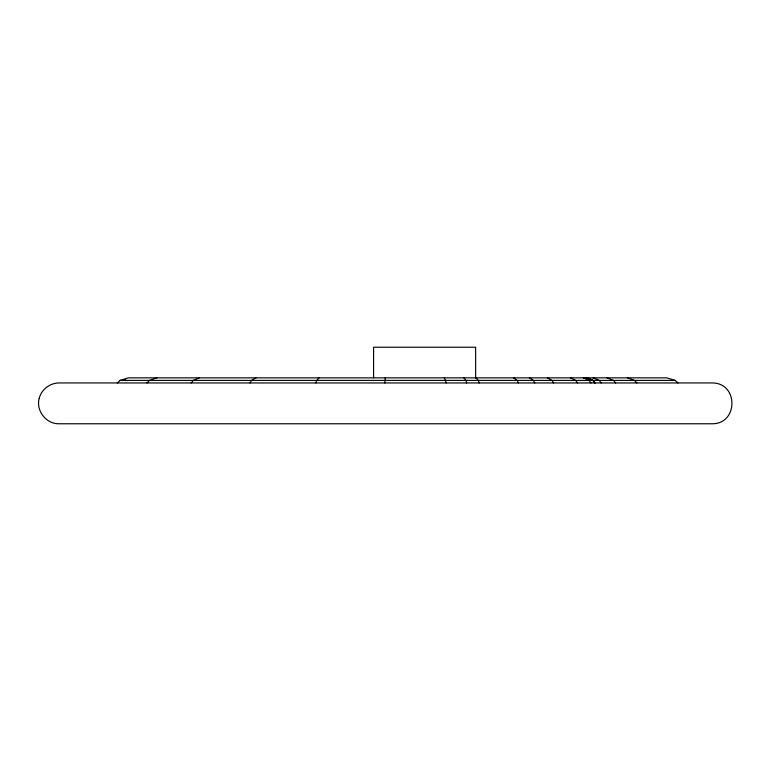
<?xml version="1.0" encoding="UTF-8"?>
<svg xmlns="http://www.w3.org/2000/svg" width="771" height="771" viewBox="0 0 771 771"><rect width="100%" height="100%" fill="white"/><g stroke="black" fill="none" stroke-linecap="round" stroke-linejoin="round"><path stroke-width="1.16" d="M384.796 382.946L385.307 377.848M315.898 382.946L316.708 380.402L319.136 377.848M250.074 382.946L251.548 380.402L255.924 377.848M191.169 382.946L193.232 380.402L199.371 377.848M146.991 382.946L149.497 380.402L156.947 377.848M117.298 382.946L120.093 380.402L128.42 377.848L666.819 377.848L675.145 380.402L677.94 382.946M122.126 380.402L125.22 379.438M120.093 380.402L675.145 380.402M627.401 377.848L634.504 380.402L636.894 382.946M607.008 377.848L613.485 380.402L615.663 382.946M593.178 377.848L599.231 380.402L601.264 382.946M587.203 377.848L593.072 380.402L595.048 382.946M586.904 377.848L592.764 380.402L594.73 382.946M585.16 377.848L588.061 379.12M583.271 377.848L589.015 380.402L590.952 382.946M570.386 377.848L575.725 380.402L577.527 382.946M547.371 377.848L551.997 380.402L553.559 382.946M529.349 377.848L533.426 380.402L534.795 382.946M513.602 377.848L517.196 380.402L518.401 382.946M475.958 377.848L478.377 380.402L479.196 382.946M463.891 377.848L465.935 380.402L466.628 382.946M444.366 377.848L446.293 382.946M475.64 377.848L475.64 347.229L373.588 347.229L373.588 377.848M39.244 398.077C35.668 410.5 46.029 424.002 58.962 423.771L712.038 423.771C738.541 424.04 738.541 382.676 712.038 382.946L58.962 382.946C49.932 383.004 41.634 389.374 39.244 398.077"/></g></svg>
